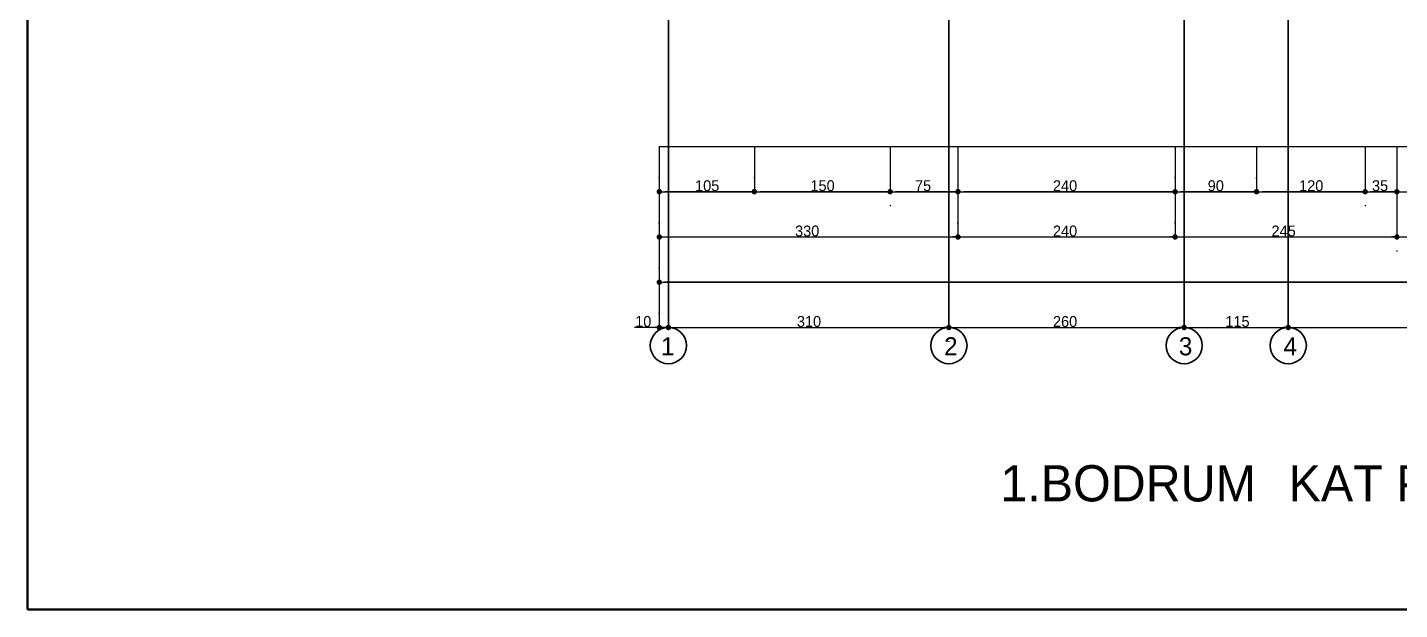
# Model space of a CAD drawing. Header units: millimetres. Extents: x 9537.41 to 9541.95, y -1431.78 to -1431.38.
# Drawn here: x 9537.4146 to 9537.7179, y -1431.747 to -1431.6184 of the extents above; entities that cross this region are included whole.
import ezdxf

# ---------------------------------------------------------------- set-up
doc = ezdxf.new("R2010")
doc.units = ezdxf.units.MM
doc.linetypes.add('ACAD_ISO06W100', pattern=[36, 24, -3, 0, -3, 0, -3, 0, -3])
for name, color, linetype, lineweight in [('aks', 6, 'Continuous', 35), ('duvar', 214, 'Continuous', 50), ('kolon', 6, 'Continuous', 35), ('yazı', 161, 'Continuous', 35), ('ölçü', 4, 'Continuous', 25)]:
    doc.layers.add(name, color=color, linetype=linetype, lineweight=lineweight)

msp = doc.modelspace()

# ---------------------------------------------------------------- linework, layer by layer
at = {"color": 0, "linetype": 'ByBlock', "lineweight": -2}
for p, q in [((9537.55487, -1431.65469), (9537.55547, -1431.65469)), ((9537.57467, -1431.65469), (9537.57407, -1431.65469)), ((9537.57587, -1431.65469), (9537.57647, -1431.65469)), ((9537.60467, -1431.65469), (9537.60407, -1431.65469)), ((9537.60587, -1431.65469), (9537.60647, -1431.65469)), ((9537.61967, -1431.65469), (9537.61907, -1431.65469)), ((9537.62087, -1431.65469), (9537.62147, -1431.65469)), ((9537.66767, -1431.65469), (9537.66707, -1431.65469)), ((9537.66887, -1431.65469), (9537.66947, -1431.65469)), ((9537.68567, -1431.65469), (9537.68507, -1431.65469)), ((9537.68687, -1431.65469), (9537.68747, -1431.65469)), ((9537.70967, -1431.65469), (9537.70907, -1431.65469)), ((9537.71087, -1431.65469), (9537.71147, -1431.65469)), ((9537.71667, -1431.65469), (9537.71607, -1431.65469)), ((9537.71787, -1431.65469), (9537.71847, -1431.65469)), ((9537.55487, -1431.66469), (9537.55547, -1431.66469)), ((9537.61967, -1431.66469), (9537.61907, -1431.66469)), ((9537.62087, -1431.66469), (9537.62147, -1431.66469)), ((9537.66767, -1431.66469), (9537.66707, -1431.66469)), ((9537.66887, -1431.66469), (9537.66947, -1431.66469)), ((9537.71667, -1431.66469), (9537.71607, -1431.66469)), ((9537.71787, -1431.66469), (9537.71847, -1431.66469)), ((9537.55487, -1431.67469), (9537.55547, -1431.67469)), ((9537.55367, -1431.68469), (9537.55307, -1431.68469)), ((9537.55687, -1431.68469), (9537.55747, -1431.68469)), ((9537.55687, -1431.68469), (9537.55747, -1431.68469)), ((9537.61767, -1431.68469), (9537.61707, -1431.68469)), ((9537.61887, -1431.68469), (9537.61947, -1431.68469)), ((9537.66967, -1431.68469), (9537.66907, -1431.68469)), ((9537.67087, -1431.68469), (9537.67147, -1431.68469)), ((9537.69267, -1431.68469), (9537.69207, -1431.68469)), ((9537.69387, -1431.68469), (9537.69447, -1431.68469))]:
    msp.add_line(p, q, dxfattribs=at)
at = {"color": 0, "linetype": 'ByBlock', "const_width": 0.0006}
for points in [[(9537.55457, -1431.65469, 1), (9537.55397, -1431.65469, 1)], [(9537.57557, -1431.65469, 1), (9537.57497, -1431.65469, 1)], [(9537.57497, -1431.65469, 1), (9537.57557, -1431.65469, 1)], [(9537.60557, -1431.65469, 1), (9537.60497, -1431.65469, 1)], [(9537.60497, -1431.65469, 1), (9537.60557, -1431.65469, 1)], [(9537.62057, -1431.65469, 1), (9537.61997, -1431.65469, 1)], [(9537.61997, -1431.65469, 1), (9537.62057, -1431.65469, 1)], [(9537.66857, -1431.65469, 1), (9537.66797, -1431.65469, 1)], [(9537.66797, -1431.65469, 1), (9537.66857, -1431.65469, 1)], [(9537.68657, -1431.65469, 1), (9537.68597, -1431.65469, 1)], [(9537.68597, -1431.65469, 1), (9537.68657, -1431.65469, 1)], [(9537.71057, -1431.65469, 1), (9537.70997, -1431.65469, 1)], [(9537.70997, -1431.65469, 1), (9537.71057, -1431.65469, 1)], [(9537.71757, -1431.65469, 1), (9537.71697, -1431.65469, 1)], [(9537.71697, -1431.65469, 1), (9537.71757, -1431.65469, 1)], [(9537.55457, -1431.66469, 1), (9537.55397, -1431.66469, 1)], [(9537.61997, -1431.66469, 1), (9537.62057, -1431.66469, 1)], [(9537.62057, -1431.66469, 1), (9537.61997, -1431.66469, 1)], [(9537.66797, -1431.66469, 1), (9537.66857, -1431.66469, 1)], [(9537.66857, -1431.66469, 1), (9537.66797, -1431.66469, 1)], [(9537.71697, -1431.66469, 1), (9537.71757, -1431.66469, 1)], [(9537.71757, -1431.66469, 1), (9537.71697, -1431.66469, 1)], [(9537.55457, -1431.67469, 1), (9537.55397, -1431.67469, 1)], [(9537.55397, -1431.68469, 1), (9537.55457, -1431.68469, 1)], [(9537.55657, -1431.68469, 1), (9537.55597, -1431.68469, 1)], [(9537.55657, -1431.68469, 1), (9537.55597, -1431.68469, 1)], [(9537.61857, -1431.68469, 1), (9537.61797, -1431.68469, 1)], [(9537.61797, -1431.68469, 1), (9537.61857, -1431.68469, 1)], [(9537.67057, -1431.68469, 1), (9537.66997, -1431.68469, 1)], [(9537.66997, -1431.68469, 1), (9537.67057, -1431.68469, 1)], [(9537.69357, -1431.68469, 1), (9537.69297, -1431.68469, 1)], [(9537.69297, -1431.68469, 1), (9537.69357, -1431.68469, 1)]]:
    msp.add_lwpolyline(points, format="xyb", close=True, dxfattribs=at)
at = {"layer": 'aks', "linetype": 'ACAD_ISO06W100'}
for p, q in [((9537.55627, -1431.68469), (9537.55627, -1431.40669)), ((9537.61827, -1431.40669), (9537.61827, -1431.68469)), ((9537.67027, -1431.40669), (9537.67027, -1431.68469)), ((9537.69327, -1431.40669), (9537.69327, -1431.68469))]:
    msp.add_line(p, q, dxfattribs=at)
at = {"layer": 'duvar'}
for p, q in [((9537.41462, -1431.747), (9537.41462, -1431.37613)), ((9538.05106, -1431.747), (9537.41462, -1431.747))]:
    msp.add_line(p, q, dxfattribs=at)
at = {"layer": 'kolon'}
for centre in [(9537.55627, -1431.68869), (9537.61827, -1431.68869), (9537.67027, -1431.68869), (9537.69327, -1431.68869)]:
    msp.add_circle(centre, 0.004, dxfattribs=at)
at = {"layer": 'ölçü'}
for p, q in [((9537.55427, -1431.64469), (9537.91027, -1431.64469)), ((9537.55427, -1431.64469), (9537.55427, -1431.68469)), ((9537.57527, -1431.64469), (9537.57527, -1431.65469)), ((9537.60527, -1431.64469), (9537.60527, -1431.65469)), ((9537.62027, -1431.64469), (9537.62027, -1431.66469)), ((9537.66827, -1431.64469), (9537.66827, -1431.66469)), ((9537.68627, -1431.64469), (9537.68627, -1431.65469)), ((9537.71027, -1431.64469), (9537.71027, -1431.65469)), ((9537.71727, -1431.64469), (9537.71727, -1431.66469)), ((9537.55427, -1431.65169), (9537.55427, -1431.65149)), ((9537.57527, -1431.65169), (9537.57527, -1431.65149)), ((9537.57527, -1431.65169), (9537.57527, -1431.65149)), ((9537.66827, -1431.65169), (9537.66827, -1431.65149)), ((9537.66827, -1431.65169), (9537.66827, -1431.65149)), ((9537.68627, -1431.65169), (9537.68627, -1431.65149)), ((9537.68627, -1431.65169), (9537.68627, -1431.65149)), ((9537.55427, -1431.65469), (9537.91027, -1431.65469)), ((9537.57407, -1431.65469), (9537.55547, -1431.65469)), ((9537.60407, -1431.65469), (9537.57647, -1431.65469)), ((9537.61907, -1431.65469), (9537.60647, -1431.65469)), ((9537.66707, -1431.65469), (9537.62147, -1431.65469)), ((9537.68507, -1431.65469), (9537.66947, -1431.65469)), ((9537.70907, -1431.65469), (9537.68747, -1431.65469)), ((9537.71607, -1431.65469), (9537.71147, -1431.65469)), ((9537.60527, -1431.65769), (9537.60527, -1431.65789)), ((9537.60527, -1431.65769), (9537.60527, -1431.65789)), ((9537.62027, -1431.65769), (9537.62027, -1431.65789)), ((9537.62027, -1431.65769), (9537.62027, -1431.65789)), ((9537.71027, -1431.65769), (9537.71027, -1431.65789)), ((9537.71027, -1431.65769), (9537.71027, -1431.65789)), ((9537.71727, -1431.65769), (9537.71727, -1431.65789)), ((9537.71727, -1431.65769), (9537.71727, -1431.65789)), ((9537.55427, -1431.66169), (9537.55427, -1431.66149)), ((9537.62027, -1431.66169), (9537.62027, -1431.66149)), ((9537.62027, -1431.66169), (9537.62027, -1431.66149)), ((9537.66827, -1431.66169), (9537.66827, -1431.66149)), ((9537.66827, -1431.66169), (9537.66827, -1431.66149)), ((9537.55427, -1431.66469), (9537.91027, -1431.66469)), ((9537.55547, -1431.66469), (9537.61907, -1431.66469)), ((9537.62147, -1431.66469), (9537.66707, -1431.66469)), ((9537.66947, -1431.66469), (9537.71607, -1431.66469)), ((9537.71727, -1431.66769), (9537.71727, -1431.66789)), ((9537.71727, -1431.66769), (9537.71727, -1431.66789)), ((9537.55427, -1431.67169), (9537.55427, -1431.67149)), ((9537.55427, -1431.67469), (9537.91027, -1431.67469)), ((9537.90907, -1431.67469), (9537.55547, -1431.67469)), ((9537.55427, -1431.68169), (9537.55427, -1431.68149)), ((9537.67027, -1431.68169), (9537.67027, -1431.68149)), ((9537.67027, -1431.68169), (9537.67027, -1431.68149)), ((9537.69327, -1431.68169), (9537.69327, -1431.68149)), ((9537.69327, -1431.68169), (9537.69327, -1431.68149)), ((9537.55307, -1431.68469), (9537.54882, -1431.68469)), ((9537.55427, -1431.68469), (9537.91027, -1431.68469)), ((9537.55627, -1431.68469), (9537.55427, -1431.68469)), ((9537.55747, -1431.68469), (9537.55867, -1431.68469)), ((9537.55747, -1431.68469), (9537.61707, -1431.68469)), ((9537.61947, -1431.68469), (9537.66907, -1431.68469)), ((9537.67147, -1431.68469), (9537.69207, -1431.68469)), ((9537.69447, -1431.68469), (9537.77007, -1431.68469)), ((9537.55627, -1431.68769), (9537.55627, -1431.68789)), ((9537.55627, -1431.68769), (9537.55627, -1431.68789)), ((9537.61827, -1431.68769), (9537.61827, -1431.68789)), ((9537.61827, -1431.68769), (9537.61827, -1431.68789))]:
    msp.add_line(p, q, dxfattribs=at)

# ---------------------------------------------------------------- texts
at = {"layer": 'yazı'}
for s, height, p in [('1', 0.004, (9537.55463, -1431.69084)), ('2', 0.004, (9537.6172, -1431.69084)), ('3', 0.004, (9537.66909, -1431.69084)), ('4', 0.004, (9537.69223, -1431.69084)), ('1.BODRUM', 0.008, (9537.62966, -1431.72311)), (' KAT PLANI', 0.008, (9537.69038, -1431.72311))]:
    msp.add_text(s, height=height, dxfattribs=at).set_placement(p)
at = {"layer": 'ölçü'}
for s, p in [('105', (9537.56217, -1431.65456)), ('150', (9537.58767, -1431.65456)), ('75', (9537.61077, -1431.65456)), ('240', (9537.64127, -1431.65456)), ('90', (9537.67547, -1431.65456)), ('120', (9537.69567, -1431.65456)), ('35', (9537.71177, -1431.65456)), ('330', (9537.58427, -1431.66456)), ('240', (9537.64127, -1431.66456)), ('245', (9537.68957, -1431.66456)), ('10', (9537.54894, -1431.68456)), ('310', (9537.58467, -1431.68456)), ('260', (9537.64127, -1431.68456)), ('115', (9537.67937, -1431.68456))]:
    msp.add_text(s, height=0.0024, dxfattribs=at).set_placement(p)

doc.saveas('drawing.dxf')
